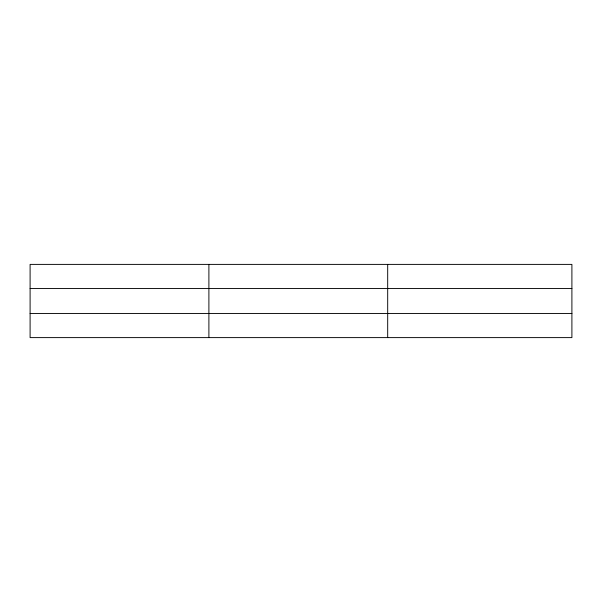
<?xml version="1.0" encoding="UTF-8"?>
<svg xmlns="http://www.w3.org/2000/svg" width="602" height="602" viewBox="0 0 602 602"><rect width="100%" height="100%" fill="white"/><g stroke="black" fill="none" stroke-linecap="round" stroke-linejoin="round"><path stroke-width="0.9" d="M208.894 264.391L208.894 337.609M387.688 264.391L387.688 337.609M571.9 313.446L571.9 337.609L30.1 337.609L30.1 264.391L571.9 264.391L571.9 313.446L30.1 313.446M30.1 288.554L571.9 288.554"/></g></svg>
